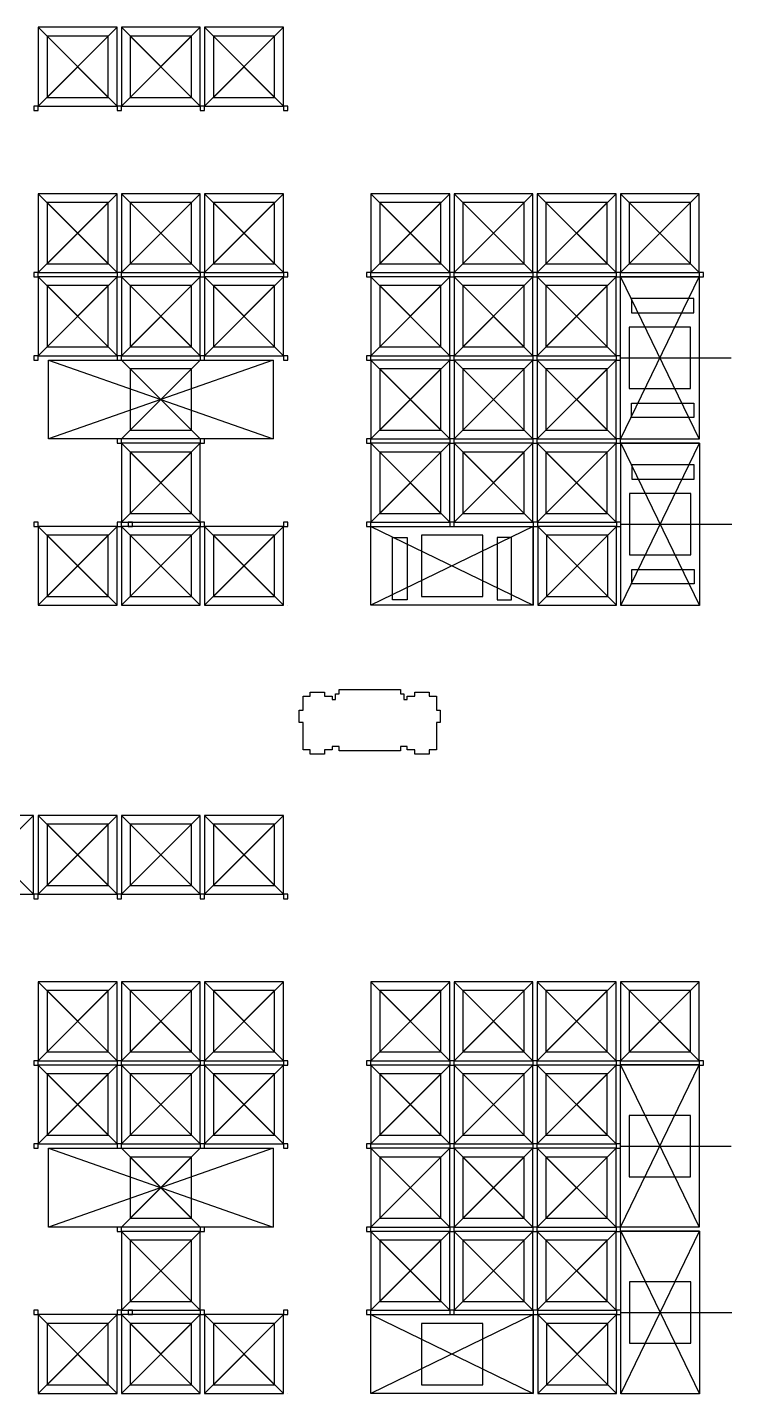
# Model space of a CAD drawing. Header units: millimetres. Extents: x 173 to 654, y 213 to 567.
# Drawn here: x 492.6 to 653.5, y 230.9 to 543 of the extents above; entities that cross this region are included whole.
import ezdxf

# ---------------------------------------------------------------- set-up
doc = ezdxf.new("R2010")
doc.units = ezdxf.units.MM
for name, color, linetype in [('aperture', 1, 'Continuous'), ('keycap', 4, 'Continuous'), ('quote', 3, 'Continuous')]:
    doc.layers.add(name, color=color, linetype=linetype)

msp = doc.modelspace()

# ---------------------------------------------------------------- linework, layer by layer
at = {"layer": 'aperture'}
for points in [[(497.1, 527), (511.1, 527), (511.1, 541), (497.1, 541), (497.1, 527), (497.1, 527)], [(516.1, 527), (530.1, 527), (530.1, 541), (516.1, 541), (516.1, 527), (516.1, 527)], [(535.1, 527), (549.1, 527), (549.1, 541), (535.1, 541), (535.1, 527), (535.1, 527)], [(497.1, 489), (511.1, 489), (511.1, 503), (497.1, 503), (497.1, 489), (497.1, 489)], [(516.1, 489), (530.1, 489), (530.1, 503), (516.1, 503), (516.1, 489), (516.1, 489)], [(535.1, 489), (549.1, 489), (549.1, 503), (535.1, 503), (535.1, 489), (535.1, 489)], [(573.1, 489), (587.1, 489), (587.1, 503), (573.1, 503), (573.1, 489), (573.1, 489)], [(592.1, 489), (606.1, 489), (606.1, 503), (592.1, 503), (592.1, 489), (592.1, 489)], [(611.1, 489), (625.1, 489), (625.1, 503), (611.1, 503), (611.1, 489), (611.1, 489)], [(630.1, 489), (644.1, 489), (644.1, 503), (630.1, 503), (630.1, 489), (630.1, 489)], [(497.1, 470), (511.1, 470), (511.1, 484), (497.1, 484), (497.1, 470), (497.1, 470)], [(516.1, 470), (530.1, 470), (530.1, 484), (516.1, 484), (516.1, 470), (516.1, 470)], [(535.1, 470), (549.1, 470), (549.1, 484), (535.1, 484), (535.1, 470), (535.1, 470)], [(573.1, 470), (587.1, 470), (587.1, 484), (573.1, 484), (573.1, 470), (573.1, 470)], [(592.1, 470), (606.1, 470), (606.1, 484), (592.1, 484), (592.1, 470), (592.1, 470)], [(611.1, 470), (625.1, 470), (625.1, 484), (611.1, 484), (611.1, 470), (611.1, 470)], [(630.6496, 477.8), (644.849, 477.8), (644.849, 481.0988), (630.6496, 481.0988), (630.6496, 477.8)], [(630.1, 460.5), (644.1, 460.5), (644.1, 474.5), (630.1, 474.5), (630.1, 460.5), (630.1, 460.5)], [(516.1, 451), (530.1, 451), (530.1, 465), (516.1, 465), (516.1, 451), (516.1, 451)], [(573.1, 451), (587.1, 451), (587.1, 465), (573.1, 465), (573.1, 451), (573.1, 451)], [(592.1, 451), (606.1, 451), (606.1, 465), (592.1, 465), (592.1, 451), (592.1, 451)], [(611.1, 451), (625.1, 451), (625.1, 465), (611.1, 465), (611.1, 451), (611.1, 451)], [(630.6496, 453.8992), (630.6496, 457.1996), (644.849, 457.1996), (644.849, 453.8992), (630.6496, 453.8992)], [(516.1, 432), (530.1, 432), (530.1, 446), (516.1, 446), (516.1, 432), (516.1, 432)], [(573.1, 432), (587.1, 432), (587.1, 446), (573.1, 446), (573.1, 432), (573.1, 432)], [(592.1, 432), (606.1, 432), (606.1, 446), (592.1, 446), (592.1, 432), (592.1, 432)], [(611.1, 432), (625.1, 432), (625.1, 446), (611.1, 446), (611.1, 432), (611.1, 432)], [(630.7496, 439.8), (644.949, 439.8), (644.949, 443.0988), (630.7496, 443.0988), (630.7496, 439.8)], [(630.2, 422.5), (644.2, 422.5), (644.2, 436.5), (630.2, 436.5), (630.2, 422.5), (630.2, 422.5)], [(497.1, 413), (511.1, 413), (511.1, 427), (497.1, 427), (497.1, 413), (497.1, 413)], [(516.1, 413), (530.1, 413), (530.1, 427), (516.1, 427), (516.1, 413), (516.1, 413)], [(535.1, 413), (549.1, 413), (549.1, 427), (535.1, 427), (535.1, 413), (535.1, 413)], [(576.0492, 426.4504), (579.3496, 426.4504), (579.3496, 412.251), (576.0492, 412.251), (576.0492, 426.4504)], [(582.65, 413), (596.65, 413), (596.65, 427), (582.65, 427), (582.65, 413), (582.65, 413)], [(599.95, 426.4504), (599.95, 412.251), (603.2488, 412.251), (603.2488, 426.4504), (599.95, 426.4504)], [(611.2, 413), (625.2, 413), (625.2, 427), (611.2, 427), (611.2, 413), (611.2, 413)], [(630.7496, 415.8992), (630.7496, 419.1996), (644.949, 419.1996), (644.949, 415.8992), (630.7496, 415.8992)], [(497.1, 347), (511.1, 347), (511.1, 361), (497.1, 361), (497.1, 347), (497.1, 347)], [(516.1, 347), (530.1, 347), (530.1, 361), (516.1, 361), (516.1, 347), (516.1, 347)], [(535.1, 347), (549.1, 347), (549.1, 361), (535.1, 361), (535.1, 347), (535.1, 347)], [(497.1, 309), (511.1, 309), (511.1, 323), (497.1, 323), (497.1, 309), (497.1, 309)], [(516.1, 309), (530.1, 309), (530.1, 323), (516.1, 323), (516.1, 309), (516.1, 309)], [(535.1, 309), (549.1, 309), (549.1, 323), (535.1, 323), (535.1, 309), (535.1, 309)], [(573.1, 309), (587.1, 309), (587.1, 323), (573.1, 323), (573.1, 309), (573.1, 309)], [(592.1, 309), (606.1, 309), (606.1, 323), (592.1, 323), (592.1, 309), (592.1, 309)], [(611.1, 309), (625.1, 309), (625.1, 323), (611.1, 323), (611.1, 309), (611.1, 309)], [(630.1, 309), (644.1, 309), (644.1, 323), (630.1, 323), (630.1, 309), (630.1, 309)], [(497.1, 290), (511.1, 290), (511.1, 304), (497.1, 304), (497.1, 290), (497.1, 290)], [(516.1, 290), (530.1, 290), (530.1, 304), (516.1, 304), (516.1, 290), (516.1, 290)], [(535.1, 290), (549.1, 290), (549.1, 304), (535.1, 304), (535.1, 290), (535.1, 290)], [(573.1, 290), (587.1, 290), (587.1, 304), (573.1, 304), (573.1, 290), (573.1, 290)], [(592.1, 290), (606.1, 290), (606.1, 304), (592.1, 304), (592.1, 290), (592.1, 290)], [(611.1, 290), (625.1, 290), (625.1, 304), (611.1, 304), (611.1, 290), (611.1, 290)], [(630.1, 280.5), (644.1, 280.5), (644.1, 294.5), (630.1, 294.5), (630.1, 280.5), (630.1, 280.5)], [(516.1, 271), (530.1, 271), (530.1, 285), (516.1, 285), (516.1, 271), (516.1, 271)], [(573.1, 271), (587.1, 271), (587.1, 285), (573.1, 285), (573.1, 271), (573.1, 271)], [(592.1, 271), (606.1, 271), (606.1, 285), (592.1, 285), (592.1, 271), (592.1, 271)], [(611.1, 271), (625.1, 271), (625.1, 285), (611.1, 285), (611.1, 271), (611.1, 271)], [(516.1, 252), (530.1, 252), (530.1, 266), (516.1, 266), (516.1, 252), (516.1, 252)], [(573.1, 252), (587.1, 252), (587.1, 266), (573.1, 266), (573.1, 252), (573.1, 252)], [(592.1, 252), (606.1, 252), (606.1, 266), (592.1, 266), (592.1, 252), (592.1, 252)], [(611.1, 252), (625.1, 252), (625.1, 266), (611.1, 266), (611.1, 252), (611.1, 252)], [(630.2, 242.5), (644.2, 242.5), (644.2, 256.5), (630.2, 256.5), (630.2, 242.5), (630.2, 242.5)], [(497.1, 233), (511.1, 233), (511.1, 247), (497.1, 247), (497.1, 233), (497.1, 233)], [(516.1, 233), (530.1, 233), (530.1, 247), (516.1, 247), (516.1, 233), (516.1, 233)], [(535.1, 233), (549.1, 233), (549.1, 247), (535.1, 247), (535.1, 233), (535.1, 233)], [(582.65, 233), (596.65, 233), (596.65, 247), (582.65, 247), (582.65, 233), (582.65, 233)], [(611.2, 233), (625.2, 233), (625.2, 247), (611.2, 247), (611.2, 233), (611.2, 233)]]:
    msp.add_lwpolyline(points, dxfattribs=at)
at = {"layer": 'keycap'}
for points in [[(495.1, 525), (513.1, 525), (513.1, 543), (495.1, 543), (495.1, 525)], [(495.1, 543), (513.1, 525)], [(513.1, 543), (495.1, 525)], [(514.1, 525), (532.1, 525), (532.1, 543), (514.1, 543), (514.1, 525)], [(514.1, 543), (532.1, 525)], [(532.1, 543), (514.1, 525)], [(533.1, 525), (551.1, 525), (551.1, 543), (533.1, 543), (533.1, 525)], [(533.1, 543), (551.1, 525)], [(551.1, 543), (533.1, 525)], [(495.1, 487), (513.1, 487), (513.1, 505), (495.1, 505), (495.1, 487)], [(495.1, 505), (513.1, 487)], [(513.1, 505), (495.1, 487)], [(514.1, 487), (532.1, 487), (532.1, 505), (514.1, 505), (514.1, 487)], [(514.1, 505), (532.1, 487)], [(532.1, 505), (514.1, 487)], [(533.1, 487), (551.1, 487), (551.1, 505), (533.1, 505), (533.1, 487)], [(533.1, 505), (551.1, 487)], [(551.1, 505), (533.1, 487)], [(571.1, 487), (589.1, 487), (589.1, 505), (571.1, 505), (571.1, 487)], [(571.1, 505), (589.1, 487)], [(589.1, 505), (571.1, 487)], [(590.1, 487), (608.1, 487), (608.1, 505), (590.1, 505), (590.1, 487)], [(590.1, 505), (608.1, 487)], [(608.1, 505), (590.1, 487)], [(609.1, 487), (627.1, 487), (627.1, 505), (609.1, 505), (609.1, 487)], [(609.1, 505), (627.1, 487)], [(627.1, 505), (609.1, 487)], [(628.1, 487), (646.1, 487), (646.1, 505), (628.1, 505), (628.1, 487)], [(628.1, 505), (646.1, 487)], [(646.1, 505), (628.1, 487)], [(495.1, 468), (513.1, 468), (513.1, 486), (495.1, 486), (495.1, 468)], [(495.1, 486), (513.1, 468)], [(513.1, 486), (495.1, 468)], [(514.1, 468), (532.1, 468), (532.1, 486), (514.1, 486), (514.1, 468)], [(514.1, 486), (532.1, 468)], [(532.1, 486), (514.1, 468)], [(533.1, 468), (551.1, 468), (551.1, 486), (533.1, 486), (533.1, 468)], [(533.1, 486), (551.1, 468)], [(551.1, 486), (533.1, 468)], [(571.1, 468), (589.1, 468), (589.1, 486), (571.1, 486), (571.1, 468)], [(571.1, 486), (589.1, 468)], [(589.1, 486), (571.1, 468)], [(590.1, 468), (608.1, 468), (608.1, 486), (590.1, 486), (590.1, 468)], [(590.1, 486), (608.1, 468)], [(608.1, 486), (590.1, 468)], [(609.1, 468), (627.1, 468), (627.1, 486), (609.1, 486), (609.1, 468)], [(609.1, 486), (627.1, 468)], [(627.1, 486), (609.1, 468)], [(646.1, 448.95), (628.1, 448.95), (628.1, 486.05), (646.1, 486.05), (646.1, 448.95), (628.1, 448.95), (646.1, 486.05), (628.1, 486.05), (646.1, 448.95)], [(497.4, 449), (497.4, 467), (548.8, 467), (548.8, 449), (497.4, 449), (497.4, 467)], [(497.4, 467), (548.8, 449)], [(548.8, 467), (497.4, 449)], [(514.1, 467), (532.1, 449)], [(532.1, 467), (514.1, 449)], [(571.1, 449), (589.1, 449), (589.1, 467), (571.1, 467), (571.1, 449)], [(571.1, 467), (589.1, 449)], [(589.1, 467), (571.1, 449)], [(590.1, 449), (608.1, 449), (608.1, 467), (590.1, 467), (590.1, 449)], [(590.1, 467), (608.1, 449)], [(608.1, 467), (590.1, 449)], [(609.1, 449), (627.1, 449), (627.1, 467), (609.1, 467), (609.1, 449)], [(609.1, 467), (627.1, 449)], [(627.1, 467), (609.1, 449)], [(514.1, 430), (532.1, 430), (532.1, 448), (514.1, 448), (514.1, 430)], [(514.1, 448), (532.1, 430)], [(532.1, 448), (514.1, 430)], [(571.1, 430), (589.1, 430), (589.1, 448), (571.1, 448), (571.1, 430)], [(571.1, 448), (589.1, 430)], [(589.1, 448), (571.1, 430)], [(590.1, 430), (608.1, 430), (608.1, 448), (590.1, 448), (590.1, 430)], [(590.1, 448), (608.1, 430)], [(608.1, 448), (590.1, 430)], [(609.1, 430), (627.1, 430), (627.1, 448), (609.1, 448), (609.1, 430)], [(609.1, 448), (627.1, 430)], [(627.1, 448), (609.1, 430)], [(646.2, 410.95), (628.2, 410.95), (628.2, 448.05), (646.2, 448.05), (646.2, 410.95), (628.2, 410.95), (646.2, 448.05), (628.2, 448.05), (646.2, 410.95)], [(495.1, 430), (495.1, 430)], [(495.1, 430), (495.1, 430)], [(495.1, 411), (513.1, 411), (513.1, 429), (495.1, 429), (495.1, 411)], [(495.1, 429), (513.1, 411)], [(513.1, 429), (495.1, 411)], [(514.1, 430), (514.1, 430)], [(514.1, 430), (514.1, 430)], [(514.1, 411), (532.1, 411), (532.1, 429), (514.1, 429), (514.1, 411)], [(514.1, 429), (532.1, 411)], [(532.1, 429), (514.1, 411)], [(533.1, 430), (533.1, 430)], [(533.1, 430), (533.1, 430)], [(533.1, 411), (551.1, 411), (551.1, 429), (533.1, 429), (533.1, 411)], [(533.1, 429), (551.1, 411)], [(551.1, 429), (533.1, 411)], [(552.1, 430), (552.1, 430)], [(552.1, 430), (552.1, 430)], [(552.1, 430), (552.1, 430)], [(571.1, 430), (571.1, 430)], [(571.1, 430), (571.1, 430)], [(571.1, 411), (571.1, 429), (608.2, 429), (608.2, 411), (571.1, 411), (571.1, 429), (608.2, 411), (608.2, 429), (571.1, 411)], [(590.1, 430), (590.1, 430)], [(590.1, 430), (590.1, 430)], [(609.1, 430), (609.1, 430)], [(609.1, 430), (609.1, 430)], [(609.2, 411), (627.2, 411), (627.2, 429), (609.2, 429), (609.2, 411)], [(609.2, 429), (627.2, 411)], [(627.2, 429), (609.2, 411)], [(628.1, 430), (628.1, 430)], [(495.1, 411), (495.1, 411)], [(495.1, 411), (495.1, 411)], [(514.1, 411), (514.1, 411)], [(514.1, 411), (514.1, 411)], [(533.1, 411), (533.1, 411)], [(533.1, 411), (533.1, 411)], [(552.1, 411), (552.1, 411)], [(609.2, 411), (609.2, 411)], [(609.2, 411), (609.2, 411)], [(628.2, 411), (628.2, 411)], [(476, 345), (494, 345), (494, 363), (476, 363), (476, 345)], [(476, 363), (494, 345)], [(494, 363), (476, 345)], [(495.1, 345), (513.1, 345), (513.1, 363), (495.1, 363), (495.1, 345)], [(495.1, 363), (513.1, 345)], [(513.1, 363), (495.1, 345)], [(514.1, 345), (532.1, 345), (532.1, 363), (514.1, 363), (514.1, 345)], [(514.1, 363), (532.1, 345)], [(532.1, 363), (514.1, 345)], [(533.1, 345), (551.1, 345), (551.1, 363), (533.1, 363), (533.1, 345)], [(533.1, 363), (551.1, 345)], [(551.1, 363), (533.1, 345)], [(495.1, 307), (513.1, 307), (513.1, 325), (495.1, 325), (495.1, 307)], [(495.1, 325), (513.1, 307)], [(513.1, 325), (495.1, 307)], [(514.1, 307), (532.1, 307), (532.1, 325), (514.1, 325), (514.1, 307)], [(514.1, 325), (532.1, 307)], [(532.1, 325), (514.1, 307)], [(533.1, 307), (551.1, 307), (551.1, 325), (533.1, 325), (533.1, 307)], [(533.1, 325), (551.1, 307)], [(551.1, 325), (533.1, 307)], [(571.1, 307), (589.1, 307), (589.1, 325), (571.1, 325), (571.1, 307)], [(571.1, 325), (589.1, 307)], [(589.1, 325), (571.1, 307)], [(590.1, 307), (608.1, 307), (608.1, 325), (590.1, 325), (590.1, 307)], [(590.1, 325), (608.1, 307)], [(608.1, 325), (590.1, 307)], [(609.1, 307), (627.1, 307), (627.1, 325), (609.1, 325), (609.1, 307)], [(609.1, 325), (627.1, 307)], [(627.1, 325), (609.1, 307)], [(628.1, 307), (646.1, 307), (646.1, 325), (628.1, 325), (628.1, 307)], [(628.1, 325), (646.1, 307)], [(646.1, 325), (628.1, 307)], [(495.1, 288), (513.1, 288), (513.1, 306), (495.1, 306), (495.1, 288)], [(495.1, 306), (513.1, 288)], [(513.1, 306), (495.1, 288)], [(514.1, 288), (532.1, 288), (532.1, 306), (514.1, 306), (514.1, 288)], [(514.1, 306), (532.1, 288)], [(532.1, 306), (514.1, 288)], [(533.1, 288), (551.1, 288), (551.1, 306), (533.1, 306), (533.1, 288)], [(533.1, 306), (551.1, 288)], [(551.1, 306), (533.1, 288)], [(571.1, 288), (589.1, 288), (589.1, 306), (571.1, 306), (571.1, 288)], [(571.1, 306), (589.1, 288)], [(589.1, 306), (571.1, 288)], [(590.1, 288), (608.1, 288), (608.1, 306), (590.1, 306), (590.1, 288)], [(590.1, 306), (608.1, 288)], [(608.1, 306), (590.1, 288)], [(609.1, 288), (627.1, 288), (627.1, 306), (609.1, 306), (609.1, 288)], [(609.1, 306), (627.1, 288)], [(627.1, 306), (609.1, 288)], [(646.1, 268.95), (628.1, 268.95), (628.1, 306.05), (646.1, 306.05), (646.1, 268.95), (628.1, 268.95), (646.1, 306.05), (628.1, 306.05), (646.1, 268.95)], [(497.4, 269), (497.4, 287), (548.8, 287), (548.8, 269), (497.4, 269), (497.4, 287)], [(497.4, 287), (548.8, 269)], [(548.8, 287), (497.4, 269)], [(514.1, 287), (532.1, 269)], [(532.1, 287), (514.1, 269)], [(571.1, 269), (589.1, 269), (589.1, 287), (571.1, 287), (571.1, 269)], [(571.1, 287), (589.1, 269)], [(589.1, 287), (571.1, 269)], [(590.1, 269), (608.1, 269), (608.1, 287), (590.1, 287), (590.1, 269)], [(590.1, 287), (608.1, 269)], [(608.1, 287), (590.1, 269)], [(609.1, 269), (627.1, 269), (627.1, 287), (609.1, 287), (609.1, 269)], [(609.1, 287), (627.1, 269)], [(627.1, 287), (609.1, 269)], [(514.1, 250), (532.1, 250), (532.1, 268), (514.1, 268), (514.1, 250)], [(514.1, 268), (532.1, 250)], [(532.1, 268), (514.1, 250)], [(571.1, 250), (589.1, 250), (589.1, 268), (571.1, 268), (571.1, 250)], [(571.1, 268), (589.1, 250)], [(589.1, 268), (571.1, 250)], [(590.1, 250), (608.1, 250), (608.1, 268), (590.1, 268), (590.1, 250)], [(590.1, 268), (608.1, 250)], [(608.1, 268), (590.1, 250)], [(609.1, 250), (627.1, 250), (627.1, 268), (609.1, 268), (609.1, 250)], [(609.1, 268), (627.1, 250)], [(627.1, 268), (609.1, 250)], [(646.2, 230.95), (628.2, 230.95), (628.2, 268.05), (646.2, 268.05), (646.2, 230.95), (628.2, 230.95), (646.2, 268.05), (628.2, 268.05), (646.2, 230.95)], [(495.1, 250), (495.1, 250)], [(495.1, 250), (495.1, 250)], [(514.1, 250), (514.1, 250)], [(514.1, 250), (514.1, 250)], [(533.1, 250), (533.1, 250)], [(533.1, 250), (533.1, 250)], [(552.1, 250), (552.1, 250)], [(552.1, 250), (552.1, 250)], [(552.1, 250), (552.1, 250)], [(571.1, 250), (571.1, 250)], [(571.1, 250), (571.1, 250)], [(590.1, 250), (590.1, 250)], [(590.1, 250), (590.1, 250)], [(609.1, 250), (609.1, 250)], [(609.1, 250), (609.1, 250)], [(628.1, 250), (628.1, 250)], [(495.1, 231), (513.1, 231), (513.1, 249), (495.1, 249), (495.1, 231)], [(495.1, 249), (513.1, 231)], [(513.1, 249), (495.1, 231)], [(514.1, 231), (532.1, 231), (532.1, 249), (514.1, 249), (514.1, 231)], [(514.1, 249), (532.1, 231)], [(532.1, 249), (514.1, 231)], [(533.1, 231), (551.1, 231), (551.1, 249), (533.1, 249), (533.1, 231)], [(533.1, 249), (551.1, 231)], [(551.1, 249), (533.1, 231)], [(571.1, 231), (571.1, 249), (608.2, 249), (608.2, 231), (571.1, 231), (571.1, 249), (608.2, 231), (608.2, 249), (571.1, 231)], [(609.2, 231), (627.2, 231), (627.2, 249), (609.2, 249), (609.2, 231)], [(609.2, 249), (627.2, 231)], [(627.2, 249), (609.2, 231)], [(495.1, 231), (495.1, 231)], [(495.1, 231), (495.1, 231)], [(514.1, 231), (514.1, 231)], [(514.1, 231), (514.1, 231)], [(533.1, 231), (533.1, 231)], [(533.1, 231), (533.1, 231)], [(552.1, 231), (552.1, 231)], [(609.2, 231), (609.2, 231)], [(609.2, 231), (609.2, 231)], [(628.2, 231), (628.2, 231)]]:
    msp.add_lwpolyline(points, dxfattribs=at)
at = {"layer": 'quote'}
for p, q in [((555.5959, 387.045), (555.5959, 390.2751)), ((555.5959, 390.2751), (557.2206, 390.2751)), ((557.2206, 390.2751), (557.2206, 391.1944)), ((557.2206, 391.1944), (560.521, 391.1944)), ((560.521, 391.1944), (560.521, 390.2751)), ((560.521, 390.2751), (562.2463, 390.2751)), ((562.2463, 390.2751), (562.2463, 389.4746)), ((563.0208, 389.4746), (563.0208, 390.745)), ((563.0208, 390.745), (563.8214, 390.745)), ((563.8214, 390.745), (563.8214, 391.744)), ((563.8214, 391.744), (577.8209, 391.744)), ((577.8209, 391.744), (577.8209, 390.745)), ((577.8209, 390.745), (578.6202, 390.745)), ((578.6202, 390.745), (578.6202, 389.4746)), ((579.396, 389.4746), (579.396, 390.2751)), ((579.396, 390.2751), (581.1214, 390.2751)), ((581.1214, 390.2751), (581.1214, 391.1944)), ((581.1214, 391.1944), (584.4202, 391.1944)), ((584.4202, 391.1944), (584.4202, 390.2751)), ((584.4202, 390.2751), (586.0465, 390.2751)), ((586.0465, 390.2751), (586.0465, 387.045)), ((554.7209, 384.2449), (554.7209, 387.045)), ((554.7209, 387.045), (555.5959, 387.045)), ((562.2463, 389.4746), (563.0208, 389.4746)), ((578.6202, 389.4746), (579.396, 389.4746)), ((586.0465, 387.045), (586.92, 387.045)), ((586.92, 387.045), (586.92, 384.2449)), ((555.5959, 384.2449), (554.7209, 384.2449)), ((555.5959, 377.9748), (555.5959, 384.2449)), ((586.0465, 384.2449), (586.0465, 377.9748)), ((586.92, 384.2449), (586.0465, 384.2449)), ((557.2206, 377.9748), (555.5959, 377.9748)), ((557.2206, 376.995), (557.2206, 377.9748)), ((562.2463, 377.9748), (560.521, 377.9748)), ((560.521, 377.9748), (560.521, 376.995)), ((563.0208, 378.7741), (562.2463, 378.7741)), ((562.2463, 378.7741), (562.2463, 377.9748)), ((563.0208, 378.7452), (563.0208, 378.7741)), ((563.8214, 378.7452), (563.0208, 378.7452)), ((563.8214, 377.7447), (563.8214, 378.7452)), ((577.8209, 377.7447), (563.8214, 377.7447)), ((578.6202, 378.7452), (577.8209, 378.7452)), ((577.8209, 378.7452), (577.8209, 377.7447)), ((579.396, 378.7741), (578.6202, 378.7741)), ((578.6202, 378.7741), (578.6202, 378.7452)), ((579.396, 377.9748), (579.396, 378.7741)), ((581.1214, 377.9748), (579.396, 377.9748)), ((581.1214, 376.995), (581.1214, 377.9748)), ((586.0465, 377.9748), (584.4202, 377.9748)), ((584.4202, 377.9748), (584.4202, 376.995)), ((560.521, 376.995), (557.2206, 376.995)), ((584.4202, 376.995), (581.1214, 376.995))]:
    msp.add_line(p, q, dxfattribs=at)
for points in [[(497.1, 541), (511.1, 527)], [(511.1, 541), (497.1, 527)], [(516.1, 541), (530.1, 527)], [(530.1, 541), (516.1, 527)], [(535.1, 541), (549.1, 527)], [(549.1, 541), (535.1, 527)], [(494.1, 524), (495.1, 524), (495.1, 525), (494.1, 525), (494.1, 524)], [(513.1, 524), (514.1, 524), (514.1, 525), (513.1, 525), (513.1, 524)], [(532.1, 524), (533.1, 524), (533.1, 525), (532.1, 525), (532.1, 524)], [(551.1, 524), (552.1, 524), (552.1, 525), (551.1, 525), (551.1, 524)], [(497.1, 503), (511.1, 489)], [(511.1, 503), (497.1, 489)], [(516.1, 503), (530.1, 489)], [(530.1, 503), (516.1, 489)], [(535.1, 503), (549.1, 489)], [(549.1, 503), (535.1, 489)], [(573.1, 503), (587.1, 489)], [(587.1, 503), (573.1, 489)], [(592.1, 503), (606.1, 489)], [(606.1, 503), (592.1, 489)], [(611.1, 503), (625.1, 489)], [(625.1, 503), (611.1, 489)], [(630.1, 503), (644.1, 489)], [(644.1, 503), (630.1, 489)], [(494.1, 486), (495.1, 486), (495.1, 487), (494.1, 487), (494.1, 486)], [(513.1, 486), (514.1, 486), (514.1, 487), (513.1, 487), (513.1, 486)], [(532.1, 486), (533.1, 486), (533.1, 487), (532.1, 487), (532.1, 486)], [(551.1, 486), (552.1, 486), (552.1, 487), (551.1, 487), (551.1, 486)], [(551.1, 486), (552.1, 486), (552.1, 487), (551.1, 487), (551.1, 486)], [(570.1, 486), (571.1, 486), (571.1, 487), (570.1, 487), (570.1, 486)], [(589.1, 486), (590.1, 486), (590.1, 487), (589.1, 487), (589.1, 486)], [(608.1, 486), (609.1, 486), (609.1, 487), (608.1, 487), (608.1, 486)], [(627.1, 486), (628.1, 486), (628.1, 487), (627.1, 487), (627.1, 486)], [(646.1, 486), (647.1, 486), (647.1, 487), (646.1, 487), (646.1, 486)], [(497.1, 484), (511.1, 470)], [(511.1, 484), (497.1, 470)], [(516.1, 484), (530.1, 470)], [(530.1, 484), (516.1, 470)], [(535.1, 484), (549.1, 470)], [(549.1, 484), (535.1, 470)], [(573.1, 484), (587.1, 470)], [(587.1, 484), (573.1, 470)], [(592.1, 484), (606.1, 470)], [(606.1, 484), (592.1, 470)], [(611.1, 484), (625.1, 470)], [(625.1, 484), (611.1, 470)], [(494.1, 467), (495.1, 467), (495.1, 468), (494.1, 468), (494.1, 467)], [(513.1, 467), (514.1, 467), (514.1, 468), (513.1, 468), (513.1, 467)], [(516.1, 465), (530.1, 451)], [(530.1, 465), (516.1, 451)], [(532.1, 467), (533.1, 467), (533.1, 468), (532.1, 468), (532.1, 467)], [(551.1, 467), (552.1, 467), (552.1, 468), (551.1, 468), (551.1, 467)], [(551.1, 467), (552.1, 467), (552.1, 468), (551.1, 468), (551.1, 467)], [(570.1, 467), (571.1, 467), (571.1, 468), (570.1, 468), (570.1, 467)], [(573.1, 465), (587.1, 451)], [(587.1, 465), (573.1, 451)], [(589.1, 467), (590.1, 467), (590.1, 468), (589.1, 468), (589.1, 467)], [(592.1, 465), (606.1, 451)], [(606.1, 465), (592.1, 451)], [(608.1, 467), (609.1, 467), (609.1, 468), (608.1, 468), (608.1, 467)], [(611.1, 465), (625.1, 451)], [(625.1, 465), (611.1, 451)], [(627.1, 467), (628.1, 467), (628.1, 468), (627.1, 468), (627.1, 467)], [(628.1, 467.5), (653.4277, 467.5)], [(513.1, 448), (514.1, 448), (514.1, 449), (513.1, 449), (513.1, 448)], [(513.1, 448), (514.1, 448), (514.1, 449), (513.1, 449), (513.1, 448)], [(532.1, 448), (533.1, 448), (533.1, 449), (532.1, 449), (532.1, 448)], [(532.1, 448), (533.1, 448), (533.1, 449), (532.1, 449), (532.1, 448)], [(570.1, 448), (571.1, 448), (571.1, 449), (570.1, 449), (570.1, 448)], [(570.1, 448), (571.1, 448), (571.1, 449), (570.1, 449), (570.1, 448)], [(589.1, 448), (590.1, 448), (590.1, 449), (589.1, 449), (589.1, 448)], [(589.1, 448), (590.1, 448), (590.1, 449), (589.1, 449), (589.1, 448)], [(608.1, 448), (609.1, 448), (609.1, 449), (608.1, 449), (608.1, 448)], [(608.1, 448), (609.1, 448), (609.1, 449), (608.1, 449), (608.1, 448)], [(627.1, 448), (628.1, 448), (628.1, 449), (627.1, 449), (627.1, 448)], [(627.1, 448), (628.1, 448), (628.1, 449), (627.1, 449), (627.1, 448)], [(516.1, 446), (530.1, 432)], [(530.1, 446), (516.1, 432)], [(573.1, 446), (587.1, 432)], [(587.1, 446), (573.1, 432)], [(592.1, 446), (606.1, 432)], [(606.1, 446), (592.1, 432)], [(611.1, 446), (625.1, 432)], [(625.1, 446), (611.1, 432)], [(494.1, 429), (495.1, 429), (495.1, 430), (494.1, 430), (494.1, 429)], [(494.1, 429), (495.1, 429), (495.1, 430), (494.1, 430), (494.1, 429)], [(513.1, 429), (514.1, 429), (514.1, 430), (513.1, 430), (513.1, 429)], [(513.1, 429), (514.1, 429), (514.1, 430), (513.1, 430), (513.1, 429)], [(515.65, 429), (516.65, 429), (516.65, 430), (515.65, 430), (515.65, 429)], [(532.1, 429), (533.1, 429), (533.1, 430), (532.1, 430), (532.1, 429)], [(532.1, 429), (533.1, 429), (533.1, 430), (532.1, 430), (532.1, 429)], [(551.1, 429), (552.1, 429), (552.1, 430), (551.1, 430), (551.1, 429)], [(551.1, 429), (552.1, 429), (552.1, 430), (551.1, 430), (551.1, 429)], [(570.1, 429), (571.1, 429), (571.1, 430), (570.1, 430), (570.1, 429)], [(589.1, 429), (590.1, 429), (590.1, 430), (589.1, 430), (589.1, 429)], [(608.2, 429), (609.2, 429), (609.2, 430), (608.2, 430), (608.2, 429)], [(608.2, 429), (609.2, 429), (609.2, 430), (608.2, 430), (608.2, 429)], [(627.2, 429), (628.2, 429), (628.2, 430), (627.2, 430), (627.2, 429)], [(627.2, 429), (628.2, 429), (628.2, 430), (627.2, 430), (627.2, 429)], [(628.2, 429.5), (653.5277, 429.5)], [(497.1, 427), (511.1, 413)], [(511.1, 427), (497.1, 413)], [(516.1, 427), (530.1, 413)], [(530.1, 427), (516.1, 413)], [(535.1, 427), (549.1, 413)], [(549.1, 427), (535.1, 413)], [(611.2, 427), (625.2, 413)], [(625.2, 427), (611.2, 413)], [(497.1, 361), (511.1, 347)], [(511.1, 361), (497.1, 347)], [(516.1, 361), (530.1, 347)], [(530.1, 361), (516.1, 347)], [(535.1, 361), (549.1, 347)], [(549.1, 361), (535.1, 347)], [(494.1, 344), (495.1, 344), (495.1, 345), (494.1, 345), (494.1, 344)], [(513.1, 344), (514.1, 344), (514.1, 345), (513.1, 345), (513.1, 344)], [(532.1, 344), (533.1, 344), (533.1, 345), (532.1, 345), (532.1, 344)], [(551.1, 344), (552.1, 344), (552.1, 345), (551.1, 345), (551.1, 344)], [(497.1, 323), (511.1, 309)], [(511.1, 323), (497.1, 309)], [(516.1, 323), (530.1, 309)], [(530.1, 323), (516.1, 309)], [(535.1, 323), (549.1, 309)], [(549.1, 323), (535.1, 309)], [(573.1, 323), (587.1, 309)], [(587.1, 323), (573.1, 309)], [(592.1, 323), (606.1, 309)], [(606.1, 323), (592.1, 309)], [(611.1, 323), (625.1, 309)], [(625.1, 323), (611.1, 309)], [(630.1, 323), (644.1, 309)], [(644.1, 323), (630.1, 309)], [(494.1, 306), (495.1, 306), (495.1, 307), (494.1, 307), (494.1, 306)], [(513.1, 306), (514.1, 306), (514.1, 307), (513.1, 307), (513.1, 306)], [(532.1, 306), (533.1, 306), (533.1, 307), (532.1, 307), (532.1, 306)], [(551.1, 306), (552.1, 306), (552.1, 307), (551.1, 307), (551.1, 306)], [(551.1, 306), (552.1, 306), (552.1, 307), (551.1, 307), (551.1, 306)], [(570.1, 306), (571.1, 306), (571.1, 307), (570.1, 307), (570.1, 306)], [(589.1, 306), (590.1, 306), (590.1, 307), (589.1, 307), (589.1, 306)], [(608.1, 306), (609.1, 306), (609.1, 307), (608.1, 307), (608.1, 306)], [(627.1, 306), (628.1, 306), (628.1, 307), (627.1, 307), (627.1, 306)], [(646.1, 306), (647.1, 306), (647.1, 307), (646.1, 307), (646.1, 306)], [(497.1, 304), (511.1, 290)], [(511.1, 304), (497.1, 290)], [(516.1, 304), (530.1, 290)], [(530.1, 304), (516.1, 290)], [(535.1, 304), (549.1, 290)], [(549.1, 304), (535.1, 290)], [(573.1, 304), (587.1, 290)], [(587.1, 304), (573.1, 290)], [(592.1, 304), (606.1, 290)], [(606.1, 304), (592.1, 290)], [(611.1, 304), (625.1, 290)], [(625.1, 304), (611.1, 290)], [(494.1, 287), (495.1, 287), (495.1, 288), (494.1, 288), (494.1, 287)], [(513.1, 287), (514.1, 287), (514.1, 288), (513.1, 288), (513.1, 287)], [(532.1, 287), (533.1, 287), (533.1, 288), (532.1, 288), (532.1, 287)], [(551.1, 287), (552.1, 287), (552.1, 288), (551.1, 288), (551.1, 287)], [(551.1, 287), (552.1, 287), (552.1, 288), (551.1, 288), (551.1, 287)], [(570.1, 287), (571.1, 287), (571.1, 288), (570.1, 288), (570.1, 287)], [(589.1, 287), (590.1, 287), (590.1, 288), (589.1, 288), (589.1, 287)], [(608.1, 287), (609.1, 287), (609.1, 288), (608.1, 288), (608.1, 287)], [(627.1, 287), (628.1, 287), (628.1, 288), (627.1, 288), (627.1, 287)], [(628.1, 287.5), (653.4277, 287.5)], [(516.1, 285), (530.1, 271)], [(530.1, 285), (516.1, 271)], [(573.1, 285), (587.1, 271)], [(587.1, 285), (573.1, 271)], [(592.1, 285), (606.1, 271)], [(606.1, 285), (592.1, 271)], [(611.1, 285), (625.1, 271)], [(625.1, 285), (611.1, 271)], [(513.1, 268), (514.1, 268), (514.1, 269), (513.1, 269), (513.1, 268)], [(513.1, 268), (514.1, 268), (514.1, 269), (513.1, 269), (513.1, 268)], [(532.1, 268), (533.1, 268), (533.1, 269), (532.1, 269), (532.1, 268)], [(532.1, 268), (533.1, 268), (533.1, 269), (532.1, 269), (532.1, 268)], [(570.1, 268), (571.1, 268), (571.1, 269), (570.1, 269), (570.1, 268)], [(570.1, 268), (571.1, 268), (571.1, 269), (570.1, 269), (570.1, 268)], [(589.1, 268), (590.1, 268), (590.1, 269), (589.1, 269), (589.1, 268)], [(589.1, 268), (590.1, 268), (590.1, 269), (589.1, 269), (589.1, 268)], [(608.1, 268), (609.1, 268), (609.1, 269), (608.1, 269), (608.1, 268)], [(608.1, 268), (609.1, 268), (609.1, 269), (608.1, 269), (608.1, 268)], [(627.1, 268), (628.1, 268), (628.1, 269), (627.1, 269), (627.1, 268)], [(627.1, 268), (628.1, 268), (628.1, 269), (627.1, 269), (627.1, 268)], [(516.1, 266), (530.1, 252)], [(530.1, 266), (516.1, 252)], [(573.1, 266), (587.1, 252)], [(587.1, 266), (573.1, 252)], [(592.1, 266), (606.1, 252)], [(606.1, 266), (592.1, 252)], [(611.1, 266), (625.1, 252)], [(625.1, 266), (611.1, 252)], [(494.1, 249), (495.1, 249), (495.1, 250), (494.1, 250), (494.1, 249)], [(494.1, 249), (495.1, 249), (495.1, 250), (494.1, 250), (494.1, 249)], [(513.1, 249), (514.1, 249), (514.1, 250), (513.1, 250), (513.1, 249)], [(513.1, 249), (514.1, 249), (514.1, 250), (513.1, 250), (513.1, 249)], [(515.65, 249), (516.65, 249), (516.65, 250), (515.65, 250), (515.65, 249)], [(532.1, 249), (533.1, 249), (533.1, 250), (532.1, 250), (532.1, 249)], [(532.1, 249), (533.1, 249), (533.1, 250), (532.1, 250), (532.1, 249)], [(551.1, 249), (552.1, 249), (552.1, 250), (551.1, 250), (551.1, 249)], [(551.1, 249), (552.1, 249), (552.1, 250), (551.1, 250), (551.1, 249)], [(570.1, 249), (571.1, 249), (571.1, 250), (570.1, 250), (570.1, 249)], [(589.1, 249), (590.1, 249), (590.1, 250), (589.1, 250), (589.1, 249)], [(608.2, 249), (609.2, 249), (609.2, 250), (608.2, 250), (608.2, 249)], [(608.2, 249), (609.2, 249), (609.2, 250), (608.2, 250), (608.2, 249)], [(627.2, 249), (628.2, 249), (628.2, 250), (627.2, 250), (627.2, 249)], [(627.2, 249), (628.2, 249), (628.2, 250), (627.2, 250), (627.2, 249)], [(497.1, 247), (511.1, 233)], [(511.1, 247), (497.1, 233)], [(516.1, 247), (530.1, 233)], [(530.1, 247), (516.1, 233)], [(535.1, 247), (549.1, 233)], [(549.1, 247), (535.1, 233)], [(611.2, 247), (625.2, 233)], [(625.2, 247), (611.2, 233)], [(628.2, 249.5), (653.5277, 249.5)]]:
    msp.add_lwpolyline(points, dxfattribs=at)

doc.saveas('drawing.dxf')
